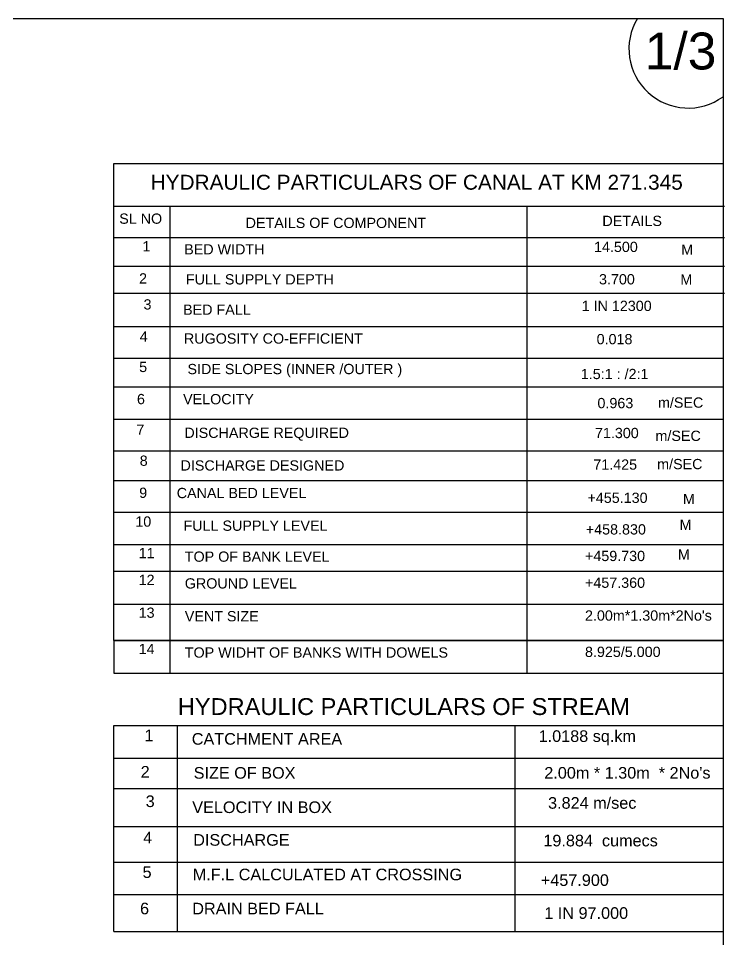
# Model space of a CAD drawing. Header units: millimetres. Extents: x 5124 to 6568637, y 2311 to 91879094.
# Drawn here: x 3785855 to 3793841, y 45944954 to 45955372 of the extents above; entities that cross this region are included whole.
import ezdxf

# ---------------------------------------------------------------- set-up
doc = ezdxf.new("R2010")
doc.units = ezdxf.units.MM
doc.header["$MEASUREMENT"] = 0
for name, color, linetype in [('DIMENSION', 7, 'Continuous'), ('DRAWING', 7, 'Continuous'), ('TEXT', 7, 'Continuous')]:
    doc.layers.add(name, color=color, linetype=linetype)
doc.styles.get("Standard").update_dxf_attribs({"font": 'arial.ttf', "height": 120})

msp = doc.modelspace()

# ---------------------------------------------------------------- linework, layer by layer
at = {"layer": 'DIMENSION', "linetype": 'Continuous'}
msp.add_lwpolyline([(3747598, 45955372), (3793823.5, 45955372), (3793823.5, 45927816), (3747598, 45927816)], close=True, dxfattribs=at)
at = {"layer": 'DIMENSION'}
msp.add_lwpolyline([(3791609.4, 45947966.3), (3791609.4, 45953249.6)], dxfattribs=at)
at = {"layer": 'DRAWING'}
msp.add_lwpolyline([(3793823.5, 45953732), (3793823.5, 45947966.3)], dxfattribs=at)
at = {"layer": 'DRAWING', "linetype": 'Continuous'}
msp.add_lwpolyline([(3786934.3, 45948337.2), (3786934.3, 45947966.3)], dxfattribs=at)
at = {"layer": 'DRAWING'}
msp.add_arc((3793429, 45955027.5), 669.3, 149.02429, 306.11769, dxfattribs=at)
at = {"layer": 'TEXT'}
for points in [[(3793823.5, 45948337.2), (3786934.3, 45948337.2), (3786934.3, 45953732), (3793823.5, 45953732)], [(3786934.3, 45953249.6), (3793841, 45953249.6)], [(3787569.9, 45947966.3), (3787569.9, 45953243.3)], [(3786934.3, 45952892.8), (3793841, 45952892.8)], [(3786934.3, 45952568.4), (3793841, 45952568.4)], [(3786934.3, 45952265.6), (3793841, 45952265.6)], [(3786934.3, 45951887.2), (3793823.5, 45951887.2)], [(3786934.3, 45951530.3), (3793823.5, 45951530.3)], [(3786934.3, 45951205.9), (3793823.5, 45951205.9)], [(3786934.3, 45950838.3), (3793823.5, 45950838.3)], [(3786934.3, 45950481.4), (3793823.5, 45950481.4)], [(3786934.3, 45950146.2), (3793823.5, 45950146.2)], [(3786934.3, 45949789.4), (3793823.5, 45949789.4)], [(3786934.3, 45949421.7), (3793823.5, 45949421.7)], [(3786934.3, 45949118.9), (3793823.5, 45949118.9)], [(3786934.3, 45948747.9), (3793823.5, 45948747.9)], [(3786934.3, 45948337.2), (3793823.5, 45948337.2)], [(3786934.3, 45947966.3), (3793823.5, 45947966.3)], [(3786934.3, 45945046.4), (3786934.3, 45947373.5)], [(3786934.3, 45947373.5), (3793823.5, 45947373.5)], [(3787654.3, 45945046.4), (3787654.3, 45947373.5)], [(3791473.9, 45945046.4), (3791473.9, 45947373.5)], [(3786934.3, 45947006.1), (3793823.5, 45947006.1)], [(3786934.3, 45946663.1), (3793823.5, 45946663.1)], [(3786934.3, 45946234.4), (3793823.5, 45946234.4)], [(3786934.3, 45945830.2), (3793823.5, 45945830.2)], [(3786934.3, 45945462.8), (3793823.5, 45945462.8)], [(3786934.3, 45945046.4), (3793823.5, 45945046.4)], [(3786934.3, 45945046.4), (3793823.5, 45945046.4)]]:
    msp.add_lwpolyline(points, dxfattribs=at)

# ---------------------------------------------------------------- texts
for s, height, p in [('1/3', 417.06, (3792938.7, 45954794.9)), ('HYDRAULIC PARTICULARS OF CANAL AT KM 271.345', 168.554, (3787349.9, 45953435.1)), ('SL NO', 115.88, (3786995, 45953049.7)), ('DETAILS ', 115.88, (3792458.5, 45953024.4)), ('DETAILS OF COMPONENT ', 115.881, (3788424.6, 45953001.9)), ('1', 115.9, (3787257.3, 45952737)), ('14.500', 115.88, (3792364.6, 45952730.3)), ('BED WIDTH ', 115.88, (3787729.8, 45952702.5)), ('M', 115.9, (3793350.1, 45952698.4)), ('2', 115.9, (3787219.7, 45952374)), ('FULL SUPPLY DEPTH ', 115.881, (3787749, 45952363.3)), ('3.700', 115.88, (3792421, 45952363.9)), ('M', 115.9, (3793340.7, 45952360.1)), ('3', 115.9, (3787269.8, 45952079.8)), ('BED FALL ', 115.88, (3787717.2, 45952020.3)), ('1 IN 12300', 115.88, (3792224.8, 45952063.2)), ('4', 115.9, (3787227.2, 45951716.7)), ('RUGOSITY CO-EFFICIENT ', 115.881, (3787726.8, 45951694.1)), ('0.018', 115.88, (3792394.1, 45951687.3)), ('5', 115.9, (3787220.9, 45951372.4)), (' SIDE SLOPES (INNER /OUTER )', 115.881, (3787722, 45951348.8)), ('1.5:1 : /2:1', 115.881, (3792215.4, 45951292.7)), ('6', 115.9, (3787195.8, 45951009.4)), ('VELOCITY ', 115.88, (3787717.2, 45951008.3)), ('0.963', 115.88, (3792403.5, 45950963.8)), ('m/SEC', 115.88, (3793088, 45950969.4)), ('7', 115.9, (3787189.7, 45950663)), ('DISCHARGE REQUIRED ', 115.881, (3787731.7, 45950627.7)), ('71.300', 115.88, (3792375.3, 45950625.5)), ('m/SEC', 115.88, (3793059.8, 45950593.6)), ('8', 115.9, (3787227.3, 45950312.4)), ('DISCHARGE DESIGNED ', 115.881, (3787688.5, 45950258.4)), ('71.425', 115.88, (3792356.5, 45950268.5)), ('m/SEC', 115.88, (3793078.6, 45950274.1)), ('9', 115.9, (3787221.1, 45949949.4)), ('CANAL BED LEVEL ', 115.881, (3787645.3, 45949946.6)), ('+455.130', 115.88, (3792290.6, 45949892.6)), ('M', 115.9, (3793370.2, 45949879.4)), ('10', 115.88, (3787177.2, 45949623.9)), ('M', 115.9, (3793332.5, 45949588.1)), ('FULL SUPPLY LEVEL ', 115.881, (3787722.1, 45949577.3)), ('+458.830', 115.88, (3792271.8, 45949535.5)), ('11', 115.88, (3787214.8, 45949267.1)), ('TOP OF BANK LEVEL ', 115.881, (3787736.5, 45949227.2)), ('+459.730', 115.88, (3792262.4, 45949234.8)), ('M', 115.9, (3793313.7, 45949249.9)), ('12', 115.88, (3787214.8, 45948964.3)), ('GROUND LEVEL', 115.881, (3787736.5, 45948924.4)), ('+457.360', 115.88, (3792262.4, 45948932.1)), ('13', 115.88, (3787214.8, 45948593.3)), ('VENT SIZE', 115.88, (3787736.5, 45948553.5)), ("2.00m*1.30m*2No's", 115.881, (3792262.4, 45948561.1)), ('14', 115.88, (3787214.8, 45948182.6)), ('TOP WIDHT OF BANKS WITH DOWELS', 115.881, (3787736.5, 45948142.8)), ('8.925/5.000', 115.881, (3792262.4, 45948150.4)), ('HYDRAULIC PARTICULARS OF STREAM', 190.918, (3787657.7, 45947493.9)), ('1', 131.3, (3787280.2, 45947197.1)), ('1.0188 sq.km', 131.256, (3791738.4, 45947189.5)), ('CATCHMENT AREA', 131.256, (3787815.4, 45947158)), ('2', 131.3, (3787237.7, 45946785.8)), ('SIZE OF BOX', 131.256, (3787837.2, 45946773.8)), ("2.00m * 1.30m  * 2No's", 131.256, (3791802.3, 45946774.4)), ('3', 131.3, (3787294.4, 45946452.6)), ('3.824 m/sec', 131.256, (3791845.1, 45946433.8)), ('VELOCITY IN BOX', 131.256, (3787821.1, 45946385.2)), ('4', 131.3, (3787266, 45946041.4)), ('DISCHARGE', 131.26, (3787832, 45946015.8)), ('19.884  cumecs', 131.256, (3791791.6, 45946008.1)), ('5', 131.3, (3787258.9, 45945651.4)), ('M.F.L CALCULATED AT CROSSING', 131.256, (3787826.5, 45945624.7)), ('+457.900', 131.26, (3791762.8, 45945561.1)), ('6', 131.3, (3787230.6, 45945240.2)), ('DRAIN BED FALL', 131.256, (3787821.1, 45945239)), ('1 IN 97.000', 131.256, (3791802.3, 45945188.5))]:
    msp.add_text(s, height=height, dxfattribs=at).set_placement(p)

doc.saveas('drawing.dxf')
